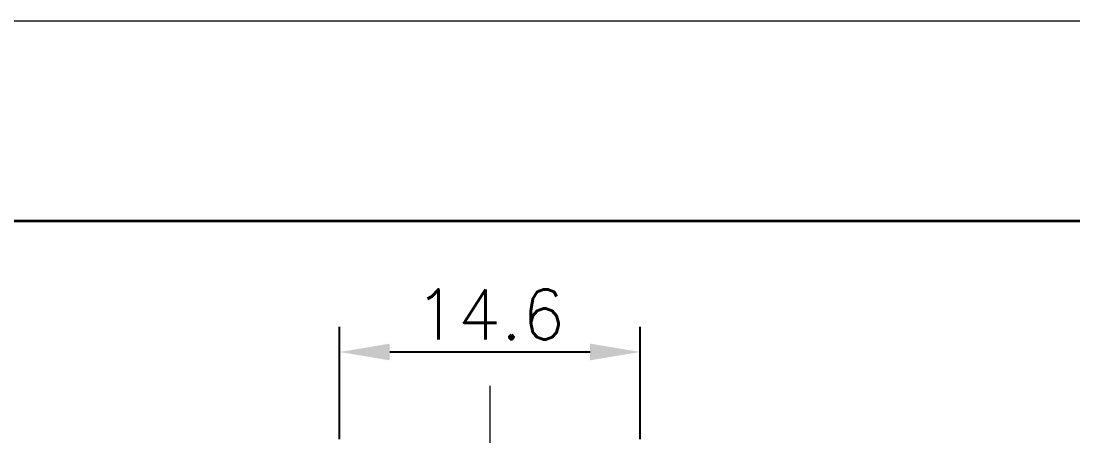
# Model space of a CAD drawing. Header units: millimetres. Extents: x -105 to 105, y -148 to 148.
# Drawn here: x 0 to 52.5, y 127.8 to 148.5 of the extents above; entities that cross this region are included whole.
import ezdxf

# ---------------------------------------------------------------- set-up
doc = ezdxf.new("R2010")
doc.units = ezdxf.units.MM
doc.header["$PDSIZE"] = -5
doc.linetypes.add('点画线', pattern=[18, 12, -2, 2, -2])
doc.layers.get('0').update_dxf_attribs({"lineweight": 18})
doc.layers.add('粗实线层', color=7, linetype='Continuous', lineweight=35)
doc.layers.add('细实线层', color=7, linetype='Continuous', lineweight=18)
doc.styles.get("Standard").update_dxf_attribs({"font": 'txt.shx'})
doc.dimstyles.get("Standard").update_dxf_attribs({"dimtxt": 0.18, "dimasz": 0.18, "dimexe": 0.18, "dimexo": 0.0625, "dimgap": 0.09, "dimtad": 0, "dimtih": 1, "dimtoh": 1, "dimdec": 4, "dimzin": 0, "dimdsep": 46, "dimtxsty": 'Standard', "dimcen": 0.09, "dimdle": 0.36, "dimadec": 0, "dimazin": 0, "dimtfac": 1, "dimtdec": 4, "dimtofl": 0, "dimtmove": 0, "dimatfit": 3, "dimfxl": 1, "dimtolj": 1, "dimarcsym": 0})

# ---------------------------------------------------------------- blocks, each defined once
blk = doc.blocks.new('$CAXA_FRAME_13B17AC1$')
at = {"layer": '粗实线层'}
blk.add_line((95, 138.5), (-95, 138.5), dxfattribs=at)
at = {"layer": '细实线层'}
blk.add_line((105, 148.5), (-105, 148.5), dxfattribs=at)
blk = doc.blocks.new('*D17')
at = {"color": 0, "lineweight": -2, "transparency": 16777216}
for p, q in [((15.9, 127.593), (15.9, 133.208)), ((30.9, 127.593), (30.9, 133.208)), ((18.4, 131.958), (28.4, 131.958))]:
    blk.add_line(p, q, dxfattribs=at)
at = {"color": 0, "linetype": '点画线', "transparency": 16777216}
for points in [[(18.4, 132.375), (18.4, 131.541), (15.9, 131.958)], [(28.4, 132.375), (28.4, 131.541), (30.9, 131.958)]]:
    blk.add_solid(points, dxfattribs=at)
at = {"layer": 'Defpoints', "color": 0, "linetype": '点画线', "transparency": 16777216}
for p in [(30.9, 131.958), (15.9, 126.968), (30.9, 126.968)]:
    blk.add_point(p, dxfattribs=at)
at = {"color": 0, "linetype": '点画线', "transparency": 16777216, "insert": (23.4, 133.833), "char_height": 2.5, "attachment_point": 5}
blk.add_mtext('\\A1;14.6', dxfattribs=at)

msp = doc.modelspace()

# ---------------------------------------------------------------- linework, layer by layer
at = {"linetype": '点画线'}
msp.add_line((23.4, 130.274), (23.4, 94.386), dxfattribs=at)

# ---------------------------------------------------------------- block references
at = {"layer": '粗实线层'}
msp.add_blockref('$CAXA_FRAME_13B17AC1$', (0, 0), dxfattribs=at)

# ---------------------------------------------------------------- dimensions: what is measured, and where the dimension line sits
at = {"linetype": '点画线'}
dim = msp.add_aligned_dim(p1=(15.9, 126.968), p2=(30.9, 126.968), distance=4.99, text='14.6', dimstyle='Standard', override={"dimtxt": 2.5, "dimasz": 2.5, "dimexe": 1.25, "dimexo": 0.625, "dimgap": 0.625, "dimtad": 1, "dimtih": 0, "dimtoh": 0, "dimdec": 2, "dimzin": 8, "dimdsep": 44, "dimdle": 5, "dimtdec": 2, "dimtofl": 1, "dimatfit": 0, "dimarcsym": 1}, dxfattribs=at)
dim.commit()
dim.dimension.update_dxf_attribs({"geometry": '*D17', "text_midpoint": (23.4, 133.833)})

doc.saveas('drawing.dxf')
